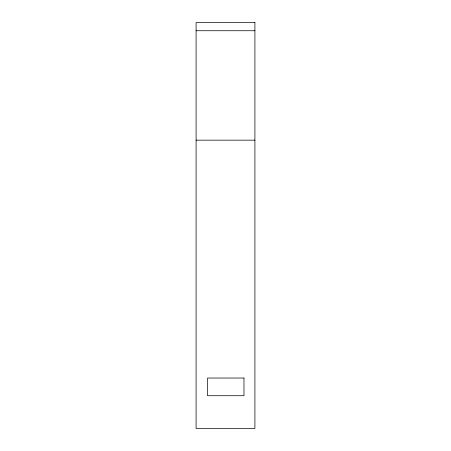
<?xml version="1.0" encoding="UTF-8"?>
<svg xmlns="http://www.w3.org/2000/svg" width="451" height="451" viewBox="0 0 451 451"><rect width="100%" height="100%" fill="white"/><g stroke="black" fill="none" stroke-linecap="round" stroke-linejoin="round"><path stroke-width="0.68" d="M196.095 30.736L254.905 30.736M196.095 140.16L254.905 140.16M254.905 22.55L196.095 22.55L196.095 428.45L254.905 428.45L254.905 22.55M243.974 378.034L207.539 378.034L207.539 395.719L243.974 395.719L243.974 378.034"/></g></svg>
